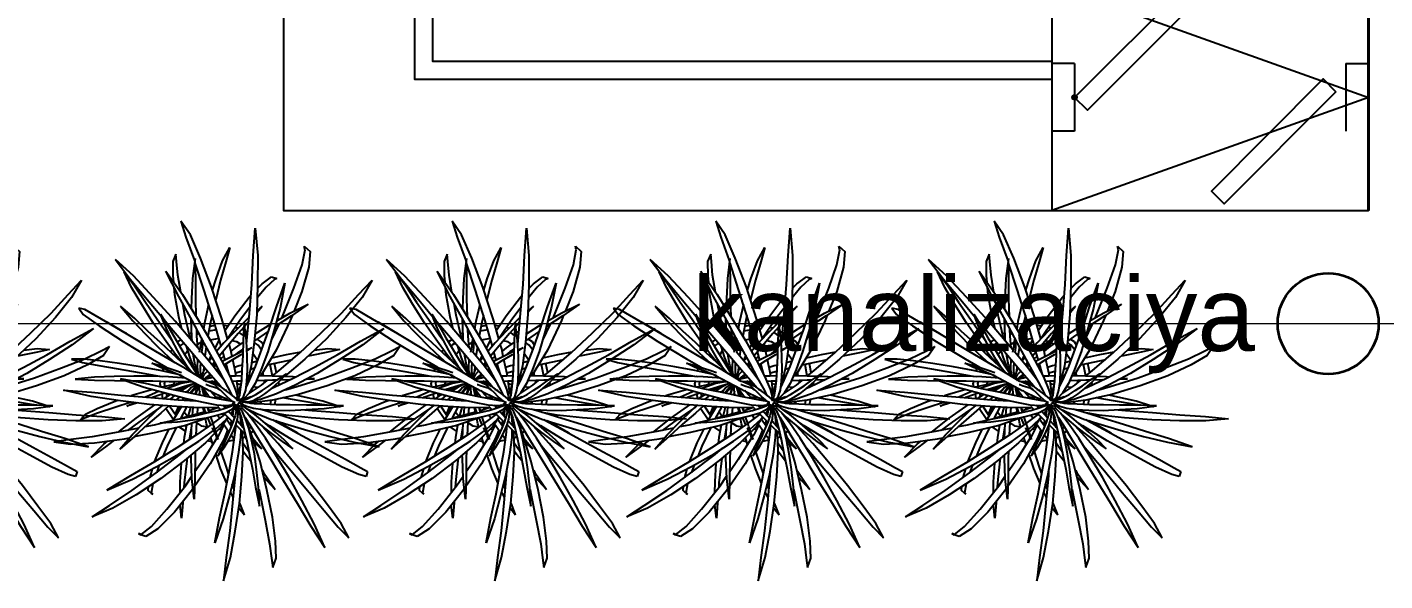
# Model space of a CAD drawing. Header units: millimetres. Extents: x 1531071 to 1560283, y -701792 to -691067.
# Drawn here: x 1548769.4 to 1549069.8, y -697051.8 to -696929.4 of the extents above; entities that cross this region are included whole.
import ezdxf

# ---------------------------------------------------------------- set-up
doc = ezdxf.new("R2010")
doc.units = ezdxf.units.MM
doc.header["$LTSCALE"] = 20
doc.header["$MEASUREMENT"] = 0
doc.linetypes.add('Dot & Dashed', pattern=[670.277762, 352.777767, -176.388884, 0, -141.111112])
doc.layers.add('mebel', color=21, linetype='Continuous')
doc.layers.add('zelen', color=82, linetype='Continuous')
for name, color, linetype, lineweight in [('OXLAR', 6, 'Continuous', 5), ('RAZMERI', 251, 'Continuous', 5), ('wall ext', 30, 'Continuous', 30)]:
    doc.layers.add(name, color=color, linetype=linetype, lineweight=lineweight)
doc.layers.add('Конструктив - Колонны_Ном._пера__28', color=7, linetype='Continuous', lineweight=40, true_color=0xffe4e1)
doc.styles.add('СГЕНЕРИР_СТИЛЬ_1', font='arial.ttf')

# ---------------------------------------------------------------- blocks, each defined once
blk = doc.blocks.new('z_47')
for p, q in [((-1.584, 6.665), (-1.672, 5.658)), ((-1.509, 5.66), (-1.584, 6.665)), ((0.81, 6.417), (1.156, 6.921)), ((1.156, 6.921), (0.971, 6.335)), ((0.438, 5.562), (0.81, 6.417)), ((0.971, 6.335), (0.659, 5.468)), ((-3.384, 6.003), (-3.602, 5.808)), ((-3.602, 5.808), (-3.552, 5.227)), ((-3.42, 5.86), (-3.384, 6.003)), ((-3.312, 5.308), (-3.42, 5.86)), ((-1.672, 5.658), (-1.67, 4.571)), ((-1.454, 4.588), (-1.509, 5.66)), ((-0.651, 5.947), (-0.502, 5.419)), ((-0.381, 5.461), (-0.651, 5.947)), ((0.026, 4.489), (0.438, 5.562)), ((0.614, 4.807), (0.632, 5.545)), ((0.632, 5.545), (0.728, 4.809)), ((1.319, 5.438), (1.343, 5.705)), ((1.343, 5.705), (1.455, 5.431)), ((2.912, 4.904), (3.575, 5.513)), ((3.575, 5.513), (3.025, 4.778)), ((-3.552, 5.227), (-3.304, 4.326)), ((-3.011, 4.449), (-3.312, 5.308)), ((-0.502, 5.419), (-0.304, 4.75)), ((-0.138, 4.796), (-0.381, 5.461)), ((0.312, 4.396), (0.629, 5.374)), ((0.659, 5.468), (0.648, 5.433)), ((1.709, 5.075), (1.104, 4.217)), ((1.237, 4.144), (1.709, 5.075)), ((1.271, 4.929), (1.319, 5.438)), ((1.455, 5.431), (1.451, 4.91)), ((3.246, 5.054), (2.869, 4.535)), ((2.975, 4.476), (3.246, 5.054)), ((-5.888, 4.746), (-5.521, 4.102)), ((-5.391, 4.214), (-5.888, 4.746)), ((-2.672, 4.641), (-2.498, 3.716)), ((-2.362, 3.765), (-2.672, 4.641)), ((-2.184, 4.871), (-2.382, 4.809)), ((-2.382, 4.809), (-2.287, 4.773)), ((-2.287, 4.773), (-1.98, 4.488)), ((-1.838, 4.613), (-2.184, 4.871)), ((-1.666, 4.433), (-1.838, 4.613)), ((-1.67, 4.571), (-1.636, 3.481)), ((-1.367, 3.52), (-1.454, 4.588)), ((-0.304, 4.75), (-0.124, 4.02)), ((-0.01, 4.376), (-0.138, 4.796)), ((0.613, 4.061), (0.614, 4.807)), ((0.728, 4.809), (0.766, 4.056)), ((1.167, 4.306), (1.271, 4.929)), ((1.451, 4.91), (1.427, 4.675)), ((2.167, 4.105), (2.912, 4.904)), ((3.025, 4.778), (2.33, 3.948)), ((2.869, 4.535), (2.468, 3.934)), ((-5.521, 4.102), (-4.926, 3.371)), ((-4.762, 3.532), (-5.391, 4.214)), ((-3.304, 4.326), (-3.016, 3.612)), ((-2.59, 3.405), (-3.011, 4.449)), ((-1.98, 4.488), (-1.655, 4.095)), ((-1.42, 4.175), (-1.357, 4.108)), ((-1.357, 4.108), (-0.833, 3.42)), ((-0.348, 3.321), (0.026, 4.489)), ((-0.054, 3.253), (0.312, 4.396)), ((1.104, 4.217), (0.563, 3.343)), ((0.592, 3.39), (0.613, 4.061)), ((0.745, 3.256), (1.237, 4.144)), ((0.766, 4.056), (0.774, 3.684)), ((1.229, 3.398), (1.38, 4.202)), ((1.372, 3.233), (2.167, 4.105)), ((1.38, 4.202), (1.408, 4.481)), ((2.604, 3.848), (2.975, 4.476)), ((-4.014, 2.8), (-4.762, 3.532)), ((-3.538, 3.861), (-2.919, 3.431)), ((-2.857, 3.536), (-3.538, 3.861)), ((-2.374, 3.252), (-2.857, 3.536)), ((-2.498, 3.716), (-2.271, 2.866)), ((-2.092, 2.939), (-2.362, 3.765)), ((-1.84, 3.792), (-1.64, 3.62)), ((-1.638, 3.555), (-1.84, 3.792)), ((-1.387, 3.753), (-1.037, 3.294)), ((-1.278, 2.523), (-1.367, 3.52)), ((0.137, 3.849), (0.28, 3.225)), ((1.01, 3.455), (1.088, 3.875)), ((2.33, 3.948), (1.867, 3.39)), ((2.468, 3.934), (2.032, 3.311)), ((2.196, 3.192), (2.604, 3.848)), ((2.862, 3.329), (3.387, 3.783)), ((3.387, 3.783), (2.934, 3.25)), ((4.091, 3.307), (4.703, 3.662)), ((4.703, 3.662), (4.927, 3.718)), ((4.927, 3.718), (4.756, 3.477)), ((-4.926, 3.371), (-4.204, 2.583)), ((-2.953, 3.455), (-2.872, 3.255)), ((-2.919, 3.431), (-2.317, 3.035)), ((-2.872, 3.255), (-2.351, 2.166)), ((-2.573, 3.369), (-2.59, 3.405)), ((-2.457, 3.128), (-2.173, 2.533)), ((-2.152, 3.122), (-1.572, 2.76)), ((-1.636, 3.481), (-1.546, 2.466)), ((-1.354, 3.374), (-1.305, 3.332)), ((-1.339, 3.208), (-1.188, 3.04)), ((-1.305, 3.332), (-0.837, 2.866)), ((-1.254, 2.521), (-1.171, 3.173)), ((-1.171, 3.173), (-1.134, 2.53)), ((-1.162, 3.011), (-0.951, 2.777)), ((-1.037, 3.294), (-0.559, 2.587)), ((-0.833, 3.42), (-0.473, 2.887)), ((-0.58, 3.046), (-0.418, 3.078)), ((-0.562, 2.579), (-0.348, 3.321)), ((-0.324, 2.316), (-0.054, 3.253)), ((-0.104, 3.079), (0.094, 3.039)), ((0.008, 3.446), (0.065, 3.199)), ((0.563, 3.343), (0.065, 2.523)), ((0.065, 3.199), (0.16, 2.679)), ((0.28, 3.225), (0.329, 2.957)), ((0.301, 2.426), (0.745, 3.256)), ((0.621, 2.357), (1.372, 3.233)), ((0.758, 2.651), (0.782, 3.322)), ((0.826, 2.666), (1.01, 3.455)), ((0.855, 2.197), (1.591, 3.056)), ((1.125, 2.945), (1.229, 3.398)), ((1.63, 3.043), (1.387, 2.618)), ((1.591, 3.056), (1.78, 3.285)), ((2.032, 3.311), (1.607, 2.696)), ((1.909, 3.491), (1.63, 3.043)), ((1.706, 2.995), (1.909, 3.491)), ((1.763, 2.567), (2.196, 3.192)), ((2.373, 2.871), (2.862, 3.329)), ((2.934, 3.25), (2.464, 2.762)), ((3.165, 2.774), (4.091, 3.307)), ((3.259, 2.832), (3.695, 3.086)), ((4.175, 3.068), (3.292, 2.49)), ((3.695, 3.086), (3.889, 3.201)), ((3.889, 3.201), (3.896, 3.194)), ((4.756, 3.477), (4.175, 3.068)), ((-6.327, 2.97), (-5.545, 2.365)), ((-5.466, 2.496), (-6.327, 2.97)), ((-4.204, 2.583), (-3.405, 1.833)), ((-3.231, 2.063), (-4.014, 2.8)), ((-2.271, 2.866), (-2.045, 2.102)), ((-1.825, 2.201), (-2.092, 2.939)), ((-2.065, 2.863), (-1.589, 2.532)), ((-1.805, 2.469), (-1.649, 2.573)), ((-1.589, 2.532), (-1.55, 2.504)), ((-1.303, 2.805), (-1.21, 2.867)), ((-1.287, 2.617), (-1.238, 2.65)), ((-1.282, 2.564), (-1.251, 2.543)), ((-1.282, 1.938), (-1.254, 2.521)), ((-1.26, 2.384), (-1.278, 2.523)), ((-1.155, 2.903), (-1.099, 2.941)), ((-1.144, 2.712), (-1.032, 2.788)), ((-1.134, 2.53), (-1.121, 1.955)), ((-1.032, 2.788), (-0.972, 2.8)), ((-0.951, 2.777), (-0.57, 2.328)), ((-0.945, 2.973), (-0.835, 2.995)), ((-0.903, 2.477), (-0.726, 2.512)), ((-0.837, 2.866), (-0.423, 2.434)), ((-0.805, 2.833), (-0.735, 2.847)), ((-0.48, 2.897), (-0.47, 2.9)), ((0.065, 2.523), (-0.34, 1.789)), ((-0.258, 2.545), (-0.091, 2.24)), ((-0.241, 2.602), (0.075, 2.539)), ((-0.15, 2.92), (0.126, 2.865)), ((0.322, 2.994), (0.348, 2.989)), ((0.354, 2.526), (0.372, 2.27)), ((0.361, 2.54), (0.444, 2.28)), ((0.394, 2.6), (0.417, 2.469)), ((0.496, 2.791), (0.513, 2.788)), ((0.513, 2.788), (0.569, 2.75)), ((0.534, 2.254), (0.567, 2.679)), ((0.567, 2.679), (0.576, 2.94)), ((0.747, 2.503), (0.758, 2.651)), ((0.756, 2.626), (0.808, 2.591)), ((0.764, 2.819), (0.849, 2.762)), ((0.802, 2.568), (0.826, 2.666)), ((1.387, 2.618), (1.16, 2.24)), ((1.161, 2.554), (1.287, 2.469)), ((1.282, 2.152), (1.487, 2.551)), ((1.352, 2.003), (1.763, 2.567)), ((1.607, 2.696), (1.453, 2.485)), ((1.487, 2.551), (1.706, 2.995)), ((1.909, 2.448), (2.373, 2.871)), ((2.464, 2.762), (2.018, 2.306)), ((2.077, 2.121), (3.165, 2.774)), ((3.17, 2.777), (3.259, 2.832)), ((-6.919, 2.296), (-6.692, 1.975)), ((-6.61, 2.136), (-6.919, 2.296)), ((-6.004, 1.844), (-6.61, 2.136)), ((-5.545, 2.365), (-4.703, 1.818)), ((-4.607, 1.999), (-5.466, 2.496)), ((-4.256, 2.225), (-4.703, 2.196)), ((-4.703, 2.196), (-4.263, 2.089)), ((-4.263, 2.089), (-3.593, 1.961)), ((-3.757, 2.163), (-4.256, 2.225)), ((-3.257, 2.088), (-2.727, 2)), ((-2.466, 1.412), (-3.231, 2.063)), ((-2.351, 2.166), (-1.795, 1.246)), ((-2.045, 2.102), (-1.806, 1.457)), ((-1.881, 2.356), (-1.805, 2.469)), ((-1.589, 1.564), (-1.825, 2.201)), ((-1.811, 2.164), (-1.686, 2.35)), ((-1.686, 2.35), (-1.543, 2.446)), ((-1.669, 1.782), (-1.492, 2.048)), ((-1.546, 2.466), (-1.433, 1.595)), ((-1.457, 2.263), (-1.272, 2.143)), ((-1.27, 2.185), (-1.457, 2.263)), ((-1.132, 2.459), (-0.838, 2.252)), ((-1.127, 2.207), (-0.974, 2.1)), ((-1.125, 2.125), (-1, 2.073)), ((-1.123, 2.046), (-1.051, 1.999)), ((-1.034, 2.39), (-0.903, 2.477)), ((-1, 2.073), (-0.607, 1.874)), ((-0.974, 2.1), (-0.819, 1.981)), ((-0.838, 2.252), (-0.684, 2.135)), ((-0.726, 1.935), (-0.668, 2.21)), ((-0.668, 2.21), (-0.618, 2.384)), ((-0.57, 2.328), (-0.251, 1.95)), ((-0.47, 1.801), (-0.383, 2.107)), ((-0.423, 2.434), (-0.158, 2.119)), ((-0.099, 1.702), (0.301, 2.426)), ((-0.035, 1.576), (0.394, 2.087)), ((0.212, 1.431), (0.855, 2.197)), ((0.226, 2.292), (0.28, 1.951)), ((0.372, 2.27), (0.395, 2.079)), ((0.417, 2.469), (0.43, 2.325)), ((0.419, 2.454), (0.543, 2.371)), ((0.444, 2.28), (0.485, 2.082)), ((0.467, 2.173), (0.621, 2.357)), ((0.632, 1.609), (0.705, 2.018)), ((0.818, 1.888), (0.953, 2.311)), ((0.897, 2.135), (0.93, 2.113)), ((0.93, 2.113), (1.012, 1.99)), ((1.16, 2.24), (0.962, 1.905)), ((1.053, 2.427), (1.167, 2.35)), ((1.083, 1.814), (1.282, 2.152)), ((1.091, 1.69), (1.352, 2.003)), ((1.132, 1.728), (1.495, 2.058)), ((1.167, 2.35), (1.198, 2.305)), ((1.287, 2.469), (1.293, 2.461)), ((1.372, 1.706), (2.077, 2.121)), ((1.377, 2.037), (1.413, 1.984)), ((1.481, 2.179), (1.536, 2.097)), ((1.495, 2.058), (1.909, 2.448)), ((2.018, 2.306), (1.599, 1.912)), ((3.292, 2.49), (2.232, 1.853)), ((-6.692, 1.975), (-6.103, 1.623)), ((-6.103, 1.623), (-5.25, 1.226)), ((-5.146, 1.51), (-6.004, 1.844)), ((-4.15, 1.149), (-5.146, 1.51)), ((-4.703, 1.818), (-3.869, 1.311)), ((-3.761, 1.544), (-4.607, 1.999)), ((-2.978, 1.13), (-3.761, 1.544)), ((-3.593, 1.961), (-3.526, 1.946)), ((-3.405, 1.833), (-2.655, 1.194)), ((-2.94, 1.816), (-2.774, 1.779)), ((-2.774, 1.779), (-2.015, 1.611)), ((-2.727, 2), (-2.177, 1.877)), ((-2.365, 1.331), (-2.296, 1.673)), ((-2.219, 1.214), (-2.135, 1.637)), ((-2.198, 1.882), (-2.188, 1.896)), ((-1.66, 1.757), (-1.447, 1.704)), ((-1.368, 1.056), (-1.589, 1.564)), ((-1.433, 1.595), (-1.279, 0.935)), ((-1.293, 1.433), (-1.282, 1.938)), ((-1.121, 1.955), (-1.093, 1.458)), ((-1.102, 1.618), (-0.993, 1.59)), ((-1.051, 1.999), (-0.678, 1.776)), ((-0.993, 1.59), (-0.813, 1.532)), ((-0.864, 1.288), (-0.751, 1.82)), ((-0.678, 1.776), (-0.43, 1.618)), ((-0.34, 1.789), (-0.658, 1.186)), ((-0.619, 1.271), (-0.507, 1.667)), ((-0.607, 1.874), (-0.364, 1.744)), ((-0.47, 1.004), (-0.035, 1.576)), ((-0.43, 1.943), (-0.312, 1.853)), ((-0.413, 1.107), (-0.099, 1.702)), ((-0.312, 1.853), (-0.307, 1.849)), ((-0.145, 1.615), (-0.051, 1.555)), ((-0.115, 1.672), (-0.025, 1.589)), ((-0.084, 1.731), (0.001, 1.619)), ((0.012, 1.905), (0.121, 1.762)), ((0.053, 1.978), (0.061, 1.963)), ((0.061, 1.963), (0.137, 1.781)), ((0.276, 1.508), (0.319, 1.43)), ((0.319, 1.559), (0.33, 1.395)), ((0.434, 1.565), (0.426, 1.686)), ((0.432, 1.402), (0.434, 1.565)), ((0.534, 1.815), (0.541, 1.779)), ((0.537, 1.29), (0.632, 1.609)), ((0.541, 1.779), (0.554, 1.578)), ((0.554, 1.578), (0.552, 1.414)), ((0.603, 1.368), (0.818, 1.888)), ((0.785, 1.627), (0.647, 1.403)), ((0.744, 1.33), (0.906, 1.534)), ((0.962, 1.905), (0.785, 1.627)), ((0.843, 1.456), (1.132, 1.728)), ((0.906, 1.534), (1.083, 1.814)), ((0.982, 1.477), (1.364, 1.702)), ((1.158, 1.771), (1.166, 1.76)), ((1.607, 1.508), (1.341, 1.423)), ((1.599, 1.912), (1.365, 1.7)), ((1.513, 1.834), (1.535, 1.802)), ((1.904, 1.604), (1.607, 1.508)), ((1.619, 1.414), (1.916, 1.534)), ((1.636, 1.947), (1.677, 1.885)), ((2.232, 1.853), (1.694, 1.536)), ((1.794, 1.595), (1.799, 1.57)), ((2.235, 1.688), (1.904, 1.604)), ((1.916, 1.534), (2.235, 1.688)), ((1.927, 1.422), (2.662, 1.551)), ((2.662, 1.551), (3.419, 1.677)), ((3.419, 1.677), (4.135, 1.768)), ((4.184, 1.607), (3.466, 1.473)), ((4.135, 1.768), (4.739, 1.835)), ((4.783, 1.715), (4.184, 1.607)), ((4.739, 1.835), (5.193, 1.83)), ((5.193, 1.83), (4.783, 1.715)), ((-5.25, 1.226), (-4.23, 0.856)), ((-3.119, 0.831), (-4.15, 1.149)), ((-3.869, 1.311), (-3.075, 0.891)), ((-3.761, 1.116), (-3.538, 1.135)), ((-3.469, 1.099), (-3.761, 1.116)), ((-3.066, 1.177), (-2.978, 1.184)), ((-2.978, 1.184), (-2.641, 1.195)), ((-2.282, 0.799), (-2.978, 1.13)), ((-2.849, 1.069), (-2.517, 1.062)), ((-2.735, 1.296), (-2.454, 0.994)), ((-2.394, 1.07), (-2.735, 1.296)), ((-2.584, 1.196), (-2.208, 1.208)), ((-2.211, 1.208), (-2.466, 1.412)), ((-2.099, 0.857), (-2.394, 1.07)), ((-2.38, 1.06), (-2.219, 1.057)), ((-2.219, 1.057), (-1.625, 1.038)), ((-2.208, 1.208), (-1.703, 1.219)), ((-2.015, 1.05), (-1.804, 0.88)), ((-1.929, 0.981), (-1.916, 1.047)), ((-1.883, 1.215), (-1.856, 1.348)), ((-1.806, 1.457), (-1.584, 0.943)), ((-1.795, 1.246), (-1.773, 1.217)), ((-1.635, 1.038), (-1.612, 1.009)), ((-1.56, 1.5), (-1.402, 1.46)), ((-1.44, 1.222), (-1.346, 1.221)), ((-1.243, 0.787), (-1.368, 1.056)), ((-1.357, 1.032), (-1.301, 1.031)), ((-1.348, 1.032), (-1.27, 0.912)), ((-1.27, 1.018), (-1.293, 1.433)), ((-1.231, 0.698), (-1.27, 1.018)), ((-1.093, 1.458), (-1.07, 1.047)), ((-1.089, 1.382), (-1.078, 1.379)), ((-1.079, 1.216), (-0.855, 1.212)), ((-1.078, 1.379), (-0.857, 1.323)), ((-1.07, 1.047), (-1.032, 0.729)), ((-1.067, 1.027), (-0.889, 1.024)), ((-0.897, 1.024), (-0.94, 0.672)), ((-0.889, 1.024), (-0.728, 1.018)), ((-0.874, 1.213), (-0.864, 1.288)), ((-0.855, 1.212), (-0.648, 1.205)), ((-0.658, 1.186), (-0.848, 0.734)), ((-0.649, 0.677), (-0.413, 1.107)), ((-0.624, 1.252), (-0.619, 1.271)), ((-0.621, 1.263), (-0.618, 1.262)), ((-0.568, 1.453), (-0.524, 1.439)), ((-0.366, 1.197), (-0.36, 1.195)), ((-0.366, 1.196), (-0.34, 1.195)), ((-0.34, 1.195), (-0.326, 1.193)), ((-0.306, 0.843), (0.212, 1.431)), ((-0.281, 1.357), (-0.22, 1.332)), ((0.026, 1.036), (-0.263, 0.854)), ((-0.216, 1.481), (-0.142, 1.435)), ((-0.186, 0.796), (0.026, 1.036)), ((-0.165, 1.003), (-0.028, 1.002)), ((-0.028, 1.159), (0.031, 1.152)), ((-0.004, 1.001), (0.164, 0.994)), ((0.031, 1.152), (0.242, 1.104)), ((0.033, 1.228), (0.115, 1.193)), ((0.073, 1.274), (0.183, 1.172)), ((0.073, 0.961), (0.201, 1.007)), ((0.078, 1.28), (0.097, 1.266)), ((0.097, 1.266), (0.235, 1.165)), ((0.115, 1.193), (0.211, 1.111)), ((0.179, 1.394), (0.193, 1.384)), ((0.183, 1.172), (0.218, 1.11)), ((0.193, 1.384), (0.312, 1.258)), ((0.201, 1.007), (0.242, 1.022)), ((0.217, 1.007), (0.982, 1.477)), ((0.232, 0.725), (1.164, 1.225)), ((0.235, 1.165), (0.301, 1.093)), ((0.242, 1.104), (0.284, 1.053)), ((0.292, 1.088), (0.27, 1.07)), ((0.284, 1.053), (0.283, 1.047)), ((0.292, 1.088), (0.292, 1.104)), ((0.301, 1.093), (0.292, 1.088)), ((0.295, 1.055), (0.301, 1.093)), ((0.333, 1.1), (0.296, 1.055)), ((0.312, 1.258), (0.359, 1.163)), ((0.319, 1.43), (0.383, 1.235)), ((0.322, 1.077), (0.329, 1.075)), ((0.359, 1.163), (0.333, 1.1)), ((0.333, 1.102), (0.351, 1.089)), ((0.354, 1.124), (0.34, 1.115)), ((0.353, 1.123), (0.388, 1.121)), ((0.383, 1.235), (0.354, 1.124)), ((0.359, 1.145), (0.417, 1.13)), ((0.368, 1.175), (0.424, 1.318)), ((0.371, 1.142), (0.407, 1.19)), ((0.419, 1.147), (0.371, 1.142)), ((0.371, 1.122), (0.388, 1.112)), ((0.388, 1.121), (0.393, 1.136)), ((0.407, 1.19), (0.427, 1.277)), ((0.479, 1.196), (0.419, 1.147)), ((0.424, 1.318), (0.43, 1.352)), ((0.427, 1.277), (0.432, 1.402)), ((0.444, 1.146), (0.474, 1.193)), ((0.534, 1.244), (0.45, 1.154)), ((0.45, 1.154), (0.453, 1.152)), ((0.523, 1.286), (0.479, 1.196)), ((0.59, 1.323), (0.485, 1.21)), ((0.485, 1.21), (0.537, 1.29)), ((0.552, 1.414), (0.523, 1.286)), ((0.533, 1.261), (0.603, 1.368)), ((0.647, 1.403), (0.534, 1.244)), ((0.75, 1.002), (0.885, 0.988)), ((0.992, 1.133), (1.121, 1.149)), ((1.091, 1.001), (1.589, 1.005)), ((1.121, 1.149), (1.619, 1.189)), ((1.128, 1.221), (1.356, 1.305)), ((1.341, 1.423), (1.132, 1.347)), ((1.164, 1.225), (1.209, 1.251)), ((1.303, 1.285), (1.927, 1.422)), ((1.347, 1.302), (1.349, 1.295)), ((1.356, 1.305), (1.619, 1.414)), ((1.407, 1.003), (1.423, 0.923)), ((1.589, 1.005), (2.196, 1.021)), ((1.619, 1.189), (2.219, 1.205)), ((1.658, 1.429), (1.671, 1.366)), ((1.759, 0.923), (1.742, 1.009)), ((1.814, 1.493), (1.832, 1.401)), ((1.944, 1.213), (1.826, 1.195)), ((1.872, 1.202), (1.873, 1.196)), ((1.927, 0.923), (1.909, 1.013)), ((2.694, 1.344), (1.944, 1.213)), ((2.196, 1.021), (2.882, 1.029)), ((2.219, 1.205), (2.894, 1.214)), ((2.46, 0.934), (3.382, 1.105)), ((3.382, 1.105), (2.511, 0.805)), ((3.466, 1.473), (2.694, 1.344)), ((2.882, 1.029), (2.992, 1.032)), ((2.894, 1.214), (3.614, 1.196)), ((3.612, 1.049), (3.187, 1.038)), ((4.35, 1.06), (3.612, 1.049)), ((3.614, 1.196), (4.346, 1.171)), ((4.346, 1.171), (5.058, 1.101)), ((5.058, 1.101), (4.35, 1.06)), ((-4.23, 0.856), (-3.177, 0.532)), ((-3.285, 0.464), (-3.075, 0.51)), ((-3.177, 0.532), (-2.215, 0.322)), ((-2.696, 0.711), (-3.119, 0.831)), ((-3.075, 0.891), (-2.369, 0.556)), ((-2.454, 0.994), (-2.177, 0.755)), ((-2.435, 0.978), (-2.446, 0.923)), ((-2.446, 0.923), (-2.435, 0.872)), ((-2.369, 0.556), (-1.777, 0.345)), ((-2.17, 0.749), (-2.282, 0.799)), ((-2.258, 0.824), (-2.25, 0.785)), ((-2.177, 0.755), (-1.929, 0.555)), ((-1.832, 0.684), (-2.099, 0.857)), ((-1.929, 0.555), (-1.7, 0.408)), ((-1.605, 0.539), (-1.832, 0.684)), ((-1.804, 0.88), (-1.364, 0.588)), ((-1.667, 0.79), (-1.577, 0.807)), ((-1.409, 0.435), (-1.605, 0.539)), ((-1.584, 0.943), (-1.364, 0.587)), ((-1.577, 0.807), (-1.507, 0.819)), ((-1.413, 0.621), (-1.387, 0.625)), ((-1.364, 0.587), (-1.171, 0.388)), ((-1.279, 0.935), (-1.251, 0.864)), ((-1.251, 0.864), (-1.276, 0.86)), ((-1.159, 0.481), (-1.231, 0.698)), ((-1.061, 0.97), (-0.962, 0.578)), ((-1.043, 0.901), (-0.909, 0.925)), ((-1.032, 0.729), (-1, 0.507)), ((-1, 0.507), (-0.953, 0.388)), ((-0.992, 0.695), (-0.935, 0.705)), ((-0.962, 0.578), (-0.913, 0.506)), ((-0.94, 0.672), (-0.906, 0.531)), ((-0.848, 0.734), (-0.925, 0.464)), ((-0.919, 0.515), (-0.913, 0.508)), ((-0.675, 0.547), (-0.807, 0.434)), ((-0.742, 0.489), (-0.649, 0.677)), ((-0.488, 0.684), (-0.675, 0.547)), ((-0.544, 0.453), (-0.385, 0.608)), ((-0.42, 0.735), (-0.52, 0.682)), ((-0.52, 0.682), (-0.478, 0.691)), ((-0.263, 0.854), (-0.488, 0.684)), ((-0.408, 0.407), (0.048, 0.633)), ((-0.385, 0.608), (-0.186, 0.796)), ((-0.361, 0.779), (-0.306, 0.843)), ((-0.32, 0.826), (-0.291, 0.832)), ((-0.291, 0.697), (-0.186, 0.761)), ((-0.277, 0.709), (-0.211, 0.746)), ((-0.24, 0.745), (-0.079, 0.793)), ((-0.171, 0.381), (0.046, 0.631)), ((-0.112, 0.879), (-0.089, 0.889)), ((-0.089, 0.889), (0.073, 0.961)), ((-0.079, 0.793), (0.086, 0.841)), ((0.046, 0.631), (0.085, 0.675)), ((0.086, 0.841), (0.212, 0.887)), ((0.097, 0.658), (0.232, 0.725)), ((0.138, 0.479), (0.295, 0.705)), ((0.212, 0.887), (0.234, 0.895)), ((0.221, 0.467), (0.342, 0.756)), ((0.231, 0.456), (0.863, 0.593)), ((0.244, 0.459), (0.267, 0.576)), ((0.295, 0.705), (0.33, 0.777)), ((0.296, 0.47), (0.346, 0.666)), ((0.342, 0.756), (0.341, 0.783)), ((0.346, 0.666), (0.377, 0.803)), ((0.372, 0.8), (0.374, 0.79)), ((0.443, 0.502), (0.46, 0.571)), ((0.474, 0.75), (0.455, 0.844)), ((0.46, 0.571), (0.474, 0.75)), ((0.465, 0.85), (0.537, 0.776)), ((0.465, 0.642), (0.488, 0.543)), ((0.488, 0.543), (0.492, 0.513)), ((0.49, 0.863), (0.707, 0.685)), ((0.53, 0.884), (0.563, 0.872)), ((0.537, 0.889), (0.579, 0.86)), ((0.537, 0.776), (0.621, 0.541)), ((0.552, 0.737), (0.579, 0.705)), ((0.579, 0.86), (0.663, 0.774)), ((0.579, 0.705), (0.642, 0.545)), ((0.583, 0.913), (0.675, 0.869)), ((0.624, 0.935), (0.693, 0.922)), ((0.632, 0.939), (0.812, 0.895)), ((0.663, 0.774), (0.77, 0.649)), ((0.675, 0.869), (0.781, 0.785)), ((0.693, 0.922), (0.94, 0.803)), ((0.707, 0.685), (0.788, 0.576)), ((0.77, 0.649), (0.819, 0.583)), ((0.779, 0.903), (1.142, 0.743)), ((0.781, 0.785), (0.888, 0.661)), ((0.812, 0.895), (1.059, 0.817)), ((0.826, 0.994), (1.091, 1.001)), ((0.842, 0.994), (0.882, 0.988)), ((0.842, 0.713), (0.971, 0.615)), ((0.863, 0.593), (1.617, 0.747)), ((0.885, 0.988), (1.149, 0.933)), ((0.888, 0.661), (0.928, 0.606)), ((0.89, 0.987), (1.403, 0.902)), ((0.916, 0.843), (1.171, 0.781)), ((0.94, 0.803), (1.171, 0.656)), ((1.692, 0.577), (0.965, 0.382)), ((1.059, 0.817), (1.375, 0.717)), ((1.142, 0.743), (1.267, 0.675)), ((1.149, 0.933), (1.462, 0.834)), ((1.375, 0.717), (1.41, 0.704)), ((1.377, 0.698), (1.381, 0.715)), ((1.403, 0.902), (1.858, 0.8)), ((1.423, 0.923), (1.418, 0.899)), ((1.462, 0.834), (1.674, 0.759)), ((1.527, 0.532), (1.644, 0.469)), ((1.617, 0.747), (2.46, 0.934)), ((1.665, 0.454), (1.69, 0.576)), ((2.511, 0.805), (1.692, 0.577)), ((1.738, 0.589), (1.745, 0.587)), ((1.74, 0.827), (1.759, 0.923)), ((1.745, 0.587), (2.17, 0.44)), ((1.82, 0.386), (1.853, 0.55)), ((1.904, 0.811), (1.927, 0.923)), ((1.958, 0.651), (2.235, 0.536)), ((2.199, 0.718), (2.884, 0.518)), ((2.235, 0.536), (2.459, 0.438)), ((3.363, 0.511), (2.268, 0.423)), ((2.884, 0.518), (2.995, 0.481)), ((4.46, 0.621), (3.363, 0.511)), ((5.482, 0.692), (4.46, 0.621)), ((4.464, 0.465), (5.482, 0.692)), ((-4.83, 0.113), (-4.124, 0.138)), ((-4.119, 0.018), (-4.83, 0.113)), ((-4.712, 0.088), (-4.69, 0.095)), ((-4.673, 0.092), (-4.712, 0.088)), ((-4.605, 0.121), (-4.077, 0.285)), ((-4.335, 0.13), (-4.037, 0.164)), ((-4.124, 0.138), (-3.468, 0.136)), ((-3.457, -0.024), (-4.119, 0.018)), ((-4.077, 0.285), (-3.285, 0.464)), ((-4.037, 0.164), (-3.244, 0.3)), ((-3.468, 0.136), (-2.874, 0.148)), ((-3.244, 0.3), (-2.603, 0.406)), ((-2.874, 0.148), (-2.351, 0.155)), ((-2.351, 0.155), (-1.907, 0.176)), ((-2.331, 0.347), (-2.293, 0.158)), ((-2.215, 0.322), (-1.466, 0.226)), ((-2.156, 0.314), (-2.127, 0.166)), ((-1.907, 0.176), (-1.548, 0.192)), ((-1.524, 0.032), (-1.88, -0.023)), ((-1.806, 0.269), (-1.748, 0.183)), ((-1.777, 0.345), (-1.336, 0.247)), ((-1.7, 0.408), (-1.503, 0.304)), ((-1.279, 0.002), (-1.646, -0.169)), ((-1.548, 0.192), (-1.282, 0.22)), ((-1.263, 0.101), (-1.524, 0.032)), ((-1.503, 0.304), (-1.329, 0.256)), ((-1.469, 0.2), (-1.42, 0.207)), ((-1.466, 0.226), (-1.285, 0.239)), ((-1.42, 0.441), (-1.293, 0.396)), ((-1.42, 0.207), (-1.225, 0.253)), ((-1.256, 0.361), (-1.409, 0.435)), ((-1.38, -0.068), (-1.226, 0.038)), ((-1.336, 0.247), (-1.248, 0.254)), ((-1.329, 0.256), (-1.19, 0.252)), ((-1.293, 0.396), (-1.116, 0.375)), ((-1.282, 0.22), (-1.115, 0.262)), ((-1.265, 0.011), (-1.279, 0.002)), ((-1.101, 0.182), (-1.263, 0.101)), ((-1.135, 0.33), (-1.256, 0.361)), ((-1.226, 0.038), (-1.115, 0.109)), ((-1.19, 0.252), (-1.087, 0.29)), ((-1.171, 0.388), (-1.015, 0.352)), ((-1.171, 0.259), (-1.066, 0.266)), ((-1.073, 0.367), (-1.159, 0.481)), ((-1.062, 0.072), (-1.147, -0.018)), ((-1.051, 0.343), (-1.135, 0.33)), ((-1.115, 0.262), (-1.101, 0.182)), ((-1.115, 0.109), (-1.062, 0.072)), ((-1.112, 0.107), (-1.062, 0.138)), ((-1.112, -0.111), (-1.001, 0.041)), ((-1.062, 0.138), (-1.107, 0.219)), ((-1.103, 0.102), (-1.091, 0.113)), ((-1.087, 0.29), (-1.051, 0.343)), ((-1.078, 0.168), (-1.044, 0.181)), ((-0.974, 0.36), (-1.073, 0.367)), ((-1.073, 0.079), (-1.042, 0.111)), ((-1.066, 0.266), (-1.041, 0.358)), ((-1.062, 0.285), (-0.945, 0.348)), ((-1.052, 0.319), (-1.028, 0.314)), ((-1.042, 0.111), (-0.945, 0.082)), ((-0.991, 0.283), (-1.037, 0.188)), ((-1.037, 0.188), (-1.015, 0.217)), ((-1.028, 0.314), (-1.007, 0.357)), ((-0.938, 0.023), (-1.016, -0.179)), ((-1.015, 0.352), (-0.998, 0.362)), ((-1.015, 0.217), (-0.979, 0.221)), ((-1.001, 0.041), (-0.923, 0.054)), ((-0.923, 0.054), (-0.995, -0.092)), ((-0.987, 0.292), (-0.991, 0.283)), ((-0.981, 0.36), (-0.977, 0.33)), ((-0.979, 0.221), (-0.95, 0.198)), ((-0.895, 0.374), (-0.974, 0.36)), ((-0.972, 0.333), (-0.97, 0.337)), ((-0.945, 0.082), (-0.97, 0.046)), ((-0.945, 0.162), (-0.966, 0.133)), ((-0.966, 0.133), (-0.827, 0.156)), ((-0.931, 0.4), (-0.965, 0.418)), ((-0.955, 0.085), (-0.845, 0.153)), ((-0.953, 0.388), (-0.931, 0.4)), ((-0.953, 0.388), (-0.895, 0.374)), ((-0.95, 0.198), (-0.945, 0.162)), ((-0.94, 0.051), (-0.933, 0.072)), ((-0.933, 0.401), (-0.898, 0.413)), ((-0.933, 0.072), (-0.831, 0.106)), ((-0.933, -0.056), (-0.88, 0.043)), ((-0.897, 0.357), (-0.931, 0.307)), ((-0.931, 0.307), (-0.922, 0.292)), ((-0.927, 0.044), (-0.85, 0.088)), ((-0.925, 0.464), (-0.884, 0.387)), ((-0.909, 0.367), (-0.898, 0.373)), ((-0.807, 0.434), (-0.897, 0.357)), ((-0.897, 0.374), (-0.877, 0.385)), ((-0.884, 0.387), (-0.867, 0.382)), ((-0.88, 0.043), (-0.845, 0.096)), ((-0.845, 0.096), (-0.878, 0.022)), ((-0.878, -0.041), (-0.848, 0.086)), ((-0.878, 0.022), (-0.877, -0.093)), ((-0.831, 0.106), (-0.874, -0.104)), ((-0.852, 0.099), (-0.843, 0.12)), ((-0.843, 0.237), (-0.825, 0.233)), ((-0.827, 0.156), (-0.802, 0.162)), ((-0.825, 0.233), (-0.766, 0.264)), ((-0.809, 0.109), (-0.796, 0.122)), ((-0.756, -0.268), (-0.809, 0.109)), ((-0.805, 0.174), (-0.796, 0.231)), ((-0.708, 0.111), (-0.805, 0.174)), ((-0.796, 0.231), (-0.783, 0.16)), ((-0.786, 0.189), (-0.748, 0.212)), ((-0.784, 0.167), (-0.77, 0.171)), ((-0.784, 0.057), (-0.68, -0.046)), ((-0.775, 0.155), (-0.762, 0.203)), ((-0.775, 0.049), (-0.744, -0.096)), ((-0.766, 0.264), (-0.676, 0.341)), ((-0.762, 0.203), (-0.735, 0.128)), ((-0.753, 0.181), (-0.74, 0.198)), ((-0.751, 0.172), (-0.739, 0.196)), ((-0.747, 0.28), (-0.606, 0.296)), ((-0.744, 0.28), (-0.744, 0.282)), ((-0.724, 0.3), (-0.69, 0.286)), ((-0.51, 0.13), (-0.712, 0.151)), ((-0.506, 0.042), (-0.708, 0.111)), ((-0.704, 0.15), (-0.68, 0.101)), ((-0.68, 0.148), (-0.607, 0.076)), ((-0.676, 0.341), (-0.544, 0.453)), ((-0.624, 0.142), (-0.589, 0.116)), ((-0.615, 0.295), (-0.462, 0.389)), ((-0.606, 0.296), (-0.267, 0.364)), ((-0.589, 0.116), (-0.432, 0.094)), ((-0.565, 0.356), (-0.408, 0.407)), ((-0.152, 0.156), (-0.51, 0.13)), ((-0.199, -0.051), (-0.506, 0.042)), ((-0.485, 0.035), (-0.391, 0.139)), ((-0.352, 0.435), (-0.318, 0.409)), ((-0.318, 0.409), (-0.125, 0.434)), ((-0.304, -0.019), (-0.209, 0.084)), ((-0.286, -0.024), (-0.266, 0.008)), ((-0.267, 0.364), (0.231, 0.456)), ((-0.239, 0.051), (0.113, -0.074)), ((-0.237, 0.05), (-0.231, 0.06)), ((-0.227, 0.065), (-0.183, 0.058)), ((-0.183, 0.058), (0.469, 0.04)), ((0.341, 0.247), (-0.152, 0.156)), ((-0.051, -0.016), (-0.017, 0.034)), ((-0.017, 0.034), (-0.006, 0.054)), ((0.097, 0.431), (0.138, 0.479)), ((0.111, -0.124), (0.166, 0.049)), ((0.117, -0.075), (0.15, 0.049)), ((0.213, 0.453), (0.221, 0.467)), ((0.231, -0.152), (0.307, 0.039)), ((0.298, -0.124), (0.333, 0.044)), ((0.307, 0.039), (0.308, 0.045)), ((0.965, 0.382), (0.341, 0.247)), ((0.469, 0.04), (1.316, 0.086)), ((0.543, 0.044), (0.564, -0.195)), ((1.256, 0.34), (0.607, 0.305)), ((0.671, 0.318), (0.673, 0.308)), ((0.719, 0.054), (0.745, -0.244)), ((0.728, 0.331), (0.736, 0.312)), ((0.77, 0.34), (0.787, 0.314)), ((0.806, 0.059), (0.899, -0.285)), ((0.938, 0.376), (0.976, 0.325)), ((1.16, -0.352), (0.938, 0.066)), ((0.964, 0.382), (1.005, 0.326)), ((1.061, 0.407), (1.104, 0.332)), ((1.144, 0.077), (1.439, -0.412)), ((1.151, 0.065), (1.16, 0.078)), ((1.169, 0.078), (1.182, 0.058)), ((1.182, 0.058), (1.364, -0.204)), ((1.193, 0.443), (1.316, 0.345)), ((1.251, 0.067), (1.243, 0.082)), ((1.364, -0.204), (1.251, 0.067)), ((2.268, 0.423), (1.256, 0.34)), ((1.307, 0.344), (1.309, 0.351)), ((1.316, 0.086), (2.312, 0.168)), ((1.339, -0.247), (1.576, 0.107)), ((1.391, 0.496), (1.557, 0.364)), ((1.433, -0.403), (1.713, 0.015)), ((1.603, 0.11), (1.904, -0.149)), ((1.644, 0.469), (1.776, 0.382)), ((2.041, -0.047), (1.836, 0.129)), ((1.905, 0.069), (2.089, -0.051)), ((2.127, 0.152), (2.213, 0.096)), ((2.17, 0.44), (2.227, 0.419)), ((2.213, 0.096), (2.826, -0.337)), ((2.312, 0.168), (3.382, 0.305)), ((2.764, 0.226), (3.147, 0.099)), ((3.147, 0.099), (2.875, 0.24)), ((2.992, 0.255), (3.59, 0.058)), ((3.382, 0.305), (4.464, 0.465)), ((3.624, 0.274), (3.485, 0.32)), ((3.59, 0.058), (4.23, -0.157)), ((4.246, 0.02), (3.624, 0.274)), ((4.677, -0.196), (4.246, 0.02)), ((-6.638, -0.276), (-7.479, -0.359)), ((-7.479, -0.359), (-6.642, -0.438)), ((-6.642, -0.438), (-5.676, -0.434)), ((-5.684, -0.218), (-6.638, -0.276)), ((-4.678, -0.134), (-5.684, -0.218)), ((-5.676, -0.434), (-4.651, -0.403)), ((-3.686, -0.055), (-4.678, -0.134)), ((-4.651, -0.403), (-3.642, -0.322)), ((-3.416, -0.026), (-3.686, -0.055)), ((-3.642, -0.322), (-2.715, -0.223)), ((-3.614, -0.577), (-2.884, -0.357)), ((-2.855, -0.052), (-3.457, -0.024)), ((-2.255, -0.413), (-3.169, -0.899)), ((-2.884, -0.357), (-2.255, -0.155)), ((-2.327, -0.045), (-2.855, -0.052)), ((-2.15, -0.371), (-2.786, -0.575)), ((-2.784, -0.677), (-2.343, -0.433)), ((-2.715, -0.223), (-2.16, -0.126)), ((-1.88, -0.023), (-2.327, -0.045)), ((-2.255, -0.155), (-1.753, -0.004)), ((-2.217, -0.392), (-2.255, -0.413)), ((-1.646, -0.169), (-2.15, -0.371)), ((-2.051, -0.605), (-1.794, -0.391)), ((-1.666, -0.487), (-1.925, -0.702)), ((-1.794, -0.391), (-1.573, -0.208)), ((-1.444, -0.303), (-1.666, -0.487)), ((-1.573, -0.208), (-1.38, -0.068)), ((-1.57, -0.525), (-1.283, -0.151)), ((-1.276, -0.144), (-1.444, -0.303)), ((-1.201, -0.303), (-1.38, -0.589)), ((-1.348, -0.706), (-1.228, -0.361)), ((-1.147, -0.018), (-1.276, -0.144)), ((-1.258, -0.393), (-1.243, -0.403)), ((-1.228, -0.361), (-1.112, -0.111)), ((-1.162, -0.714), (-0.923, -0.455)), ((-1.073, -0.338), (-1.154, -0.68)), ((-1.093, -0.639), (-1.047, -0.254)), ((-0.995, -0.092), (-1.073, -0.338)), ((-1.016, -0.179), (-1.053, -0.548)), ((-1.047, -0.254), (-0.977, -0.054)), ((-0.95, -0.197), (-0.933, -0.056)), ((-0.93, -0.379), (-0.95, -0.197)), ((-0.864, -0.588), (-0.93, -0.379)), ((-0.923, -0.455), (-0.91, -0.44)), ((-0.877, -0.093), (-0.838, -0.25)), ((-0.838, -0.25), (-0.773, -0.461)), ((-0.813, -0.331), (-0.597, -0.089)), ((-0.773, -0.461), (-0.671, -0.71)), ((-0.762, -0.488), (-0.439, -0.167)), ((-0.744, -0.096), (-0.677, -0.179)), ((-0.708, -0.436), (-0.652, -0.57)), ((-0.7, -0.639), (-0.518, -0.376)), ((-0.697, -0.153), (-0.686, -0.189)), ((-0.68, -0.046), (-0.473, -0.153)), ((-0.589, -0.317), (-0.53, -0.394)), ((-0.576, -0.304), (-0.506, -0.391)), ((-0.506, -0.391), (-0.101, -0.756)), ((-0.493, -0.442), (-0.328, -0.657)), ((-0.473, -0.153), (-0.168, -0.245)), ((-0.462, -0.19), (-0.451, -0.2)), ((-0.451, -0.2), (-0.013, -0.535)), ((-0.439, -0.167), (-0.436, -0.164)), ((-0.418, -0.225), (-0.388, -0.179)), ((-0.265, -0.343), (-0.195, -0.237)), ((0.204, -0.146), (-0.199, -0.051)), ((-0.168, -0.245), (0.231, -0.339)), ((-0.025, -0.526), (0.055, -0.297)), ((0.053, -0.582), (0.162, -0.323)), ((0.113, -0.074), (0.126, -0.078)), ((0.161, -0.326), (0.992, -0.604)), ((0.698, -0.26), (0.204, -0.146)), ((0.211, -0.544), (0.25, -0.356)), ((0.231, -0.339), (0.716, -0.414)), ((0.247, -0.11), (1.031, -0.32)), ((0.385, -0.631), (0.587, -0.495)), ((0.585, -0.468), (0.607, -0.976)), ((1.271, -0.374), (0.698, -0.26)), ((0.716, -0.414), (1.282, -0.489)), ((0.901, -0.285), (0.93, -0.266)), ((0.93, -0.266), (1.033, -0.112)), ((1.031, -0.32), (1.16, -0.352)), ((1.917, -0.522), (1.271, -0.374)), ((1.282, -0.489), (1.917, -0.522)), ((1.904, -0.149), (2.378, -0.559)), ((2.483, -0.474), (2.041, -0.047)), ((2.089, -0.051), (2.713, -0.491)), ((2.951, -0.947), (2.483, -0.474)), ((2.713, -0.491), (3.127, -0.788)), ((2.826, -0.337), (3.43, -0.816)), ((4.23, -0.157), (4.671, -0.331)), ((4.671, -0.331), (4.863, -0.396)), ((4.863, -0.396), (4.677, -0.196)), ((-5.271, -1.09), (-4.415, -0.831)), ((-4.415, -0.831), (-3.614, -0.577)), ((-3.524, -0.798), (-4.35, -1.01)), ((-3.169, -0.899), (-4.094, -1.412)), ((-2.786, -0.575), (-3.524, -0.798)), ((-3.157, -0.892), (-2.784, -0.677)), ((-3.008, -1.168), (-2.108, -0.618)), ((-2.647, -1.14), (-2.332, -0.858)), ((-2.233, -0.937), (-2.573, -1.2)), ((-2.422, -1.271), (-1.826, -0.62)), ((-2.332, -0.858), (-2.051, -0.605)), ((-1.925, -0.702), (-2.233, -0.937)), ((-2.108, -0.618), (-1.928, -0.502)), ((-1.957, -1.076), (-1.57, -0.525)), ((-1.826, -0.62), (-1.825, -0.619)), ((-1.415, -0.993), (-1.822, -1.468)), ((-1.38, -0.589), (-1.724, -1.165)), ((-1.516, -0.816), (-1.418, -0.882)), ((-1.468, -1.011), (-1.32, -0.627)), ((-1.449, -1.137), (-1.348, -0.706)), ((-1.431, -0.674), (-1.357, -0.724)), ((-1.154, -0.68), (-1.256, -1.114)), ((-1.238, -1.041), (-1.201, -0.919)), ((-1.213, -0.93), (-0.864, -0.59)), ((-1.146, -0.865), (-1.117, -0.884)), ((-1.139, -1.584), (-1.116, -0.836)), ((-1.129, -0.677), (-1.077, -0.509)), ((-1.053, -0.548), (-1.052, -0.594)), ((-1.047, -0.768), (-1.039, -1.055)), ((-0.833, -0.95), (-0.873, -0.599)), ((-0.868, -0.637), (-0.842, -0.643)), ((-0.763, -0.836), (-0.864, -0.588)), ((-0.845, -0.847), (-0.792, -0.769)), ((-0.748, -1.576), (-0.833, -0.95)), ((-0.796, -1.116), (-0.693, -0.968)), ((-0.619, -1.108), (-0.763, -0.836)), ((-0.671, -0.71), (-0.544, -1.008)), ((-0.611, -0.85), (-0.406, -0.555)), ((-0.563, -0.781), (-0.432, -1.095)), ((-0.428, -0.586), (-0.245, -0.948)), ((-0.35, -0.74), (-0.259, -0.759)), ((-0.328, -0.657), (-0.133, -0.856)), ((-0.259, -0.759), (-0.234, -0.754)), ((-0.245, -0.948), (-0.189, -1.037)), ((-0.218, -1.13), (-0.069, -0.653)), ((0.001, -0.704), (-0.218, -1.13)), ((-0.167, -1.072), (-0.138, -0.974)), ((-0.096, -0.893), (0.256, -1.252)), ((-0.069, -0.653), (-0.035, -0.556)), ((0.499, -1.187), (-0.047, -0.797)), ((-0.013, -0.535), (0.582, -0.959)), ((0.007, -0.691), (0.001, -0.704)), ((0.174, -0.668), (0.211, -0.544)), ((0.179, -0.671), (0.385, -0.631)), ((0.536, -0.926), (0.603, -0.881)), ((0.582, -0.959), (1.313, -1.431)), ((0.766, -0.528), (0.791, -1.093)), ((0.774, -0.723), (0.837, -1.074)), ((0.777, -0.765), (0.782, -0.762)), ((0.785, -0.958), (0.813, -0.939)), ((0.956, -0.591), (1.037, -1.054)), ((0.964, -0.64), (1.012, -0.608)), ((0.992, -0.604), (2.086, -0.87)), ((0.995, -0.817), (1.229, -0.661)), ((1.332, -0.686), (1.665, -1.373)), ((1.612, -0.755), (1.853, -1.252)), ((1.846, -0.519), (2.148, -0.592)), ((2.086, -0.87), (2.894, -1.031)), ((2.148, -0.592), (2.488, -0.66)), ((2.378, -0.559), (2.875, -1.015)), ((2.711, -0.705), (3.333, -0.829)), ((3.406, -1.477), (2.951, -0.947)), ((3.333, -0.829), (4.43, -1.028)), ((3.43, -0.816), (3.476, -0.855)), ((-6.145, -1.392), (-5.271, -1.09)), ((-5.228, -1.226), (-6.145, -1.392)), ((-4.35, -1.01), (-5.228, -1.226)), ((-4.094, -1.412), (-4.908, -1.849)), ((-3.957, -1.694), (-3.008, -1.168)), ((-3.06, -2.032), (-2.422, -1.271)), ((-2.969, -1.469), (-2.647, -1.14)), ((-2.573, -1.2), (-2.969, -1.469)), ((-2.193, -1.431), (-2.844, -2.207)), ((-2.38, -1.76), (-1.957, -1.076)), ((-2.119, -1.338), (-2.193, -1.431)), ((-1.724, -1.165), (-2.152, -1.858)), ((-1.822, -1.468), (-1.451, -1.146)), ((-1.76, -1.94), (-1.532, -1.217)), ((-1.55, -1.649), (-1.449, -1.137)), ((-1.489, -1.08), (-1.468, -1.011)), ((-1.256, -1.114), (-1.358, -1.631)), ((-1.348, -1.575), (-1.129, -1.258)), ((-1.256, -1.113), (-1.238, -1.041)), ((-1.228, -1.008), (-1.123, -1.078)), ((-1.039, -1.055), (-0.955, -1.674)), ((-0.809, -1.133), (-0.796, -1.116)), ((-0.805, -1.154), (-0.562, -1.203)), ((-0.718, -1.004), (-0.668, -1.013)), ((-0.439, -1.414), (-0.619, -1.108)), ((-0.544, -1.008), (-0.382, -1.341)), ((-0.527, -1.042), (-0.448, -1.057)), ((-0.207, -1.729), (-0.439, -1.414)), ((-0.437, -1.228), (-0.35, -1.245)), ((-0.432, -1.095), (0.078, -2.018)), ((-0.382, -1.341), (-0.207, -1.729)), ((-0.306, -1.512), (-0.266, -1.396)), ((-0.179, -1.053), (0.326, -1.857)), ((-0.015, -1.315), (0.061, -1.054)), ((0.016, -1.208), (0.181, -1.176)), ((0.256, -1.252), (1.026, -1.899)), ((1.22, -1.652), (0.499, -1.187)), ((0.791, -1.093), (0.791, -1.094)), ((0.837, -1.074), (0.843, -1.128)), ((1.182, -1.683), (0.902, -1.447)), ((1.037, -1.054), (1.065, -1.271)), ((1.313, -1.431), (2.135, -1.948)), ((1.665, -1.373), (1.819, -1.749)), ((1.853, -1.252), (2.14, -1.951)), ((2.875, -1.015), (3.406, -1.477)), ((3.244, -1.101), (3.05, -1.062)), ((4.339, -1.243), (3.244, -1.101)), ((3.614, -1.149), (3.94, -1.397)), ((3.996, -1.295), (3.861, -1.181)), ((3.94, -1.397), (4.467, -1.778)), ((4.467, -1.778), (3.996, -1.295)), ((5.233, -1.302), (4.339, -1.243)), ((4.43, -1.028), (5.314, -1.142)), ((5.848, -1.214), (5.233, -1.302)), ((5.314, -1.142), (5.848, -1.214)), ((-4.908, -1.849), (-5.476, -2.173)), ((-4.792, -2.142), (-3.957, -1.694)), ((-2.842, -2.535), (-2.38, -1.76)), ((-2.152, -1.858), (-2.622, -2.644)), ((-2.01, -2.975), (-1.76, -1.94)), ((-1.631, -2.233), (-1.55, -1.649)), ((-1.358, -1.631), (-1.478, -2.223)), ((-1.418, -1.926), (-1.287, -1.759)), ((-1.287, -1.759), (-1.139, -1.565)), ((-1.091, -2.491), (-1.139, -1.584)), ((-0.955, -1.674), (-0.824, -2.397)), ((-0.616, -2.307), (-0.748, -1.576)), ((-0.517, -2.144), (-0.324, -1.57)), ((-0.306, -2.188), (-0.125, -1.65)), ((0.326, -1.857), (0.642, -2.318)), ((0.63, -1.566), (0.638, -1.799)), ((0.638, -1.799), (0.644, -2.564)), ((0.751, -2.565), (0.781, -1.809)), ((0.781, -1.809), (0.783, -1.695)), ((0.934, -1.821), (0.945, -1.905)), ((0.945, -1.905), (1.037, -2.725)), ((1.026, -1.899), (1.899, -2.562)), ((1.104, -1.578), (1.111, -1.622)), ((1.151, -1.993), (1.194, -2.682)), ((2.073, -2.359), (1.182, -1.683)), ((2.051, -2.119), (1.22, -1.652)), ((2.135, -1.948), (3.015, -2.464)), ((-5.476, -2.173), (-5.723, -2.31)), ((-5.723, -2.31), (-5.666, -2.493)), ((-5.666, -2.493), (-5.396, -2.414)), ((-5.396, -2.414), (-4.792, -2.142)), ((-3.705, -2.819), (-3.06, -2.032)), ((-2.844, -2.207), (-3.503, -3.01)), ((-1.892, -2.338), (-2.317, -2.971)), ((-1.838, -2.261), (-1.892, -2.338)), ((-1.708, -2.881), (-1.631, -2.233)), ((-1.478, -2.223), (-1.594, -2.877)), ((-1, -3.487), (-1.091, -2.491)), ((-0.85, -2.256), (-0.839, -2.448)), ((-0.839, -2.448), (-0.747, -3.461)), ((-0.824, -2.397), (-0.63, -3.194)), ((-0.462, -3.129), (-0.616, -2.307)), ((-0.601, -2.386), (-0.517, -2.144)), ((-0.534, -2.745), (-0.306, -2.188)), ((0.078, -2.018), (0.652, -2.853)), ((0.992, -2.828), (0.755, -2.482)), ((1.947, -2.061), (1.979, -2.138)), ((1.979, -2.138), (2.051, -2.342)), ((2.945, -2.588), (2.051, -2.119)), ((2.965, -3.009), (2.073, -2.359)), ((2.217, -2.207), (2.308, -2.53)), ((3.015, -2.464), (3.886, -2.996)), ((-4.28, -3.578), (-3.705, -2.819)), ((-3.302, -3.377), (-2.842, -2.535)), ((-2.622, -2.644), (-3.131, -3.473)), ((-2.317, -2.971), (-1.899, -2.514)), ((-2.215, -3.987), (-2.01, -2.975)), ((-1.594, -2.877), (-1.742, -3.582)), ((-1.742, -3.582), (-1.708, -2.881)), ((-1.712, -2.967), (-1.734, -3.057)), ((-0.796, -2.935), (-0.792, -2.927)), ((-0.792, -2.927), (-0.735, -2.764)), ((0.644, -2.564), (0.665, -3.328)), ((0.665, -3.328), (0.751, -2.565)), ((0.709, -2.937), (0.728, -2.964)), ((0.728, -2.964), (1.396, -3.808)), ((1.677, -3.694), (0.992, -2.828)), ((1.037, -2.725), (1.049, -2.9)), ((1.194, -2.682), (1.2, -3.09)), ((1.899, -2.562), (2.812, -3.162)), ((2.194, -2.756), (2.255, -3.104)), ((2.36, -3.004), (2.349, -2.858)), ((3.886, -2.996), (2.945, -2.588)), ((-3.503, -3.01), (-4.127, -3.743)), ((-3.759, -4.236), (-3.302, -3.377)), ((-3.131, -3.473), (-3.635, -4.316)), ((-1.734, -3.057), (-1.944, -4.092)), ((-1.04, -3.537), (-1.003, -3.448)), ((-0.847, -4.502), (-1, -3.487)), ((-0.766, -3.255), (-0.665, -3.048)), ((-0.747, -3.461), (-0.643, -4.495)), ((-0.63, -3.194), (-0.398, -4.05)), ((-0.27, -4.008), (-0.462, -3.129)), ((1.084, -3.414), (1.087, -3.461)), ((1.087, -3.461), (1.132, -4.029)), ((2.199, -3.134), (2.253, -3.091)), ((2.255, -3.104), (2.199, -3.134)), ((2.255, -3.104), (2.36, -3.004)), ((2.812, -3.162), (3.667, -3.661)), ((3.792, -3.553), (2.965, -3.009)), ((-4.749, -4.224), (-4.28, -3.578)), ((-4.127, -3.743), (-4.641, -4.355)), ((-2.324, -4.867), (-2.215, -3.987)), ((-1.183, -3.905), (-1.04, -3.537)), ((-0.977, -3.638), (-1.183, -3.905)), ((1.132, -4.029), (1.189, -3.547)), ((1.396, -3.808), (2.01, -4.412)), ((2.248, -4.334), (1.677, -3.694)), ((3.667, -3.661), (4.43, -3.977)), ((4.43, -3.977), (3.792, -3.553)), ((-5.033, -4.744), (-4.749, -4.224)), ((-4.641, -4.355), (-5.033, -4.744)), ((-4.15, -5.102), (-3.759, -4.236)), ((-3.635, -4.316), (-4.15, -5.102)), ((-1.944, -4.092), (-2.11, -4.967)), ((-0.665, -5.471), (-0.847, -4.502)), ((-0.643, -4.495), (-0.51, -5.476)), ((-0.398, -4.05), (-0.091, -4.929)), ((-0.091, -4.929), (-0.27, -4.008)), ((2.01, -4.412), (2.454, -4.694)), ((2.638, -4.639), (2.248, -4.334)), ((-2.348, -5.5), (-2.324, -4.867)), ((-2.11, -4.967), (-2.188, -5.584)), ((2.454, -4.694), (2.638, -4.639)), ((2.623, -4.628), (2.725, -4.588)), ((2.725, -4.588), (2.638, -4.639)), ((-2.227, -5.84), (-2.348, -5.5)), ((-0.413, -6.333), (-0.665, -5.471)), ((-0.51, -5.476), (-0.413, -6.333)), ((-2.188, -5.584), (-2.227, -5.84))]:
    blk.add_line(p, q)

msp = doc.modelspace()

# ---------------------------------------------------------------- hatches: boundary and pattern name
at = {"layer": 'mebel'}
h = msp.add_hatch(color=256, dxfattribs=at)
h.paths.add_polyline_path([(1549001.5, -696944.53), (1549001.14, -696944.89), (1549001.5, -696945.25, 0.198912), (1549001.65, -696944.89, 0.198912)])
h.paths.add_polyline_path([(1549001.14, -696944.38, 0.414214), (1549000.63, -696944.89, 0.414214), (1549001.14, -696945.4)])
h.paths.add_polyline_path([(1549001.5, -696944.53, 0.198912), (1549001.14, -696944.38), (1549001.14, -696944.89)])
h.paths.add_polyline_path([(1549001.14, -696944.89), (1549001.14, -696945.4, 0.198912), (1549001.5, -696945.25)])

# ---------------------------------------------------------------- linework, layer by layer
for p, q in [((1549001.14, -696937.39), (1548996.14, -696937.39)), ((1549001.14, -696937.39), (1549001.14, -696952.39)), ((1549061.14, -696937.39), (1549061.14, -696952.39)), ((1549061.14, -696937.39), (1549066.14, -696937.39)), ((1549001.14, -696952.39), (1548996.14, -696952.39))]:
    msp.add_line(p, q, dxfattribs=at)
at = {"layer": 'mebel', "lineweight": -3, "ltscale": 0.5}
for points in [[(1549066.14, -696474.89), (1548826.14, -696474.89), (1548826.14, -696969.89), (1549066.14, -696969.89)], [(1549066.14, -696503.89), (1548855.14, -696503.89), (1548855.14, -696940.89), (1548996.14, -696940.89)], [(1549066.14, -696507.89), (1548859.14, -696507.89), (1548859.14, -696936.89), (1548996.14, -696936.89)], [(1549066.14, -696919.89), (1548996.14, -696919.89), (1548996.14, -696969.89), (1549066.14, -696969.89), (1549066.14, -696919.89)], [(1548996.14, -696919.89), (1549066.14, -696944.89), (1548996.14, -696969.89)], [(1548996.14, -696937.39), (1548996.14, -696952.39)]]:
    msp.add_lwpolyline(points, dxfattribs=at)
at = {"layer": 'mebel'}
for points in [[(1549001.14, -696944.89), (1549025.89, -696920.14), (1549028.72, -696922.97), (1549003.97, -696947.72)], [(1549058.94, -696943.64), (1549034.24, -696968.44), (1549031.41, -696965.61), (1549056.11, -696940.81)]]:
    msp.add_lwpolyline(points, close=True, dxfattribs=at)
msp.add_circle((1549001.14, -696944.89), 0.512, dxfattribs=at)
at = {"layer": 'OXLAR', "color": 6, "linetype": 'Dot & Dashed', "ltscale": 0.15}
msp.add_line((1544397.16, -696994.89), (1550288.33, -696994.89), dxfattribs=at)
at = {"layer": 'wall ext', "color": 4, "lineweight": 35, "ltscale": 0.5}
msp.add_circle((1549057.23, -696994.89), 11.16, dxfattribs=at)
at = {"layer": 'Конструктив - Колонны_Ном._пера__28', "color": 0, "linetype": 'Continuous', "flags": 128}
msp.add_lwpolyline([(1549066.14, -696474.89), (1549066.14, -696969.89)], dxfattribs=at)

# ---------------------------------------------------------------- block references
at = {"layer": 'zelen', "xscale": -6, "yscale": 6, "zscale": 6}
for p in [(1548746.15, -697013.77), (1548810.4, -697013.77), (1548870.4, -697013.77), (1548928.7, -697013.77), (1548990.3, -697013.77)]:
    msp.add_blockref('z_47', p, dxfattribs=at)

# ---------------------------------------------------------------- texts
at = {"layer": 'RAZMERI', "color": 4, "style": 'СГЕНЕРИР_СТИЛЬ_1'}
msp.add_text('kanalizaciya', height=16.3549, dxfattribs=at).set_placement((1548916.57, -697000.94))

doc.saveas('drawing.dxf')
